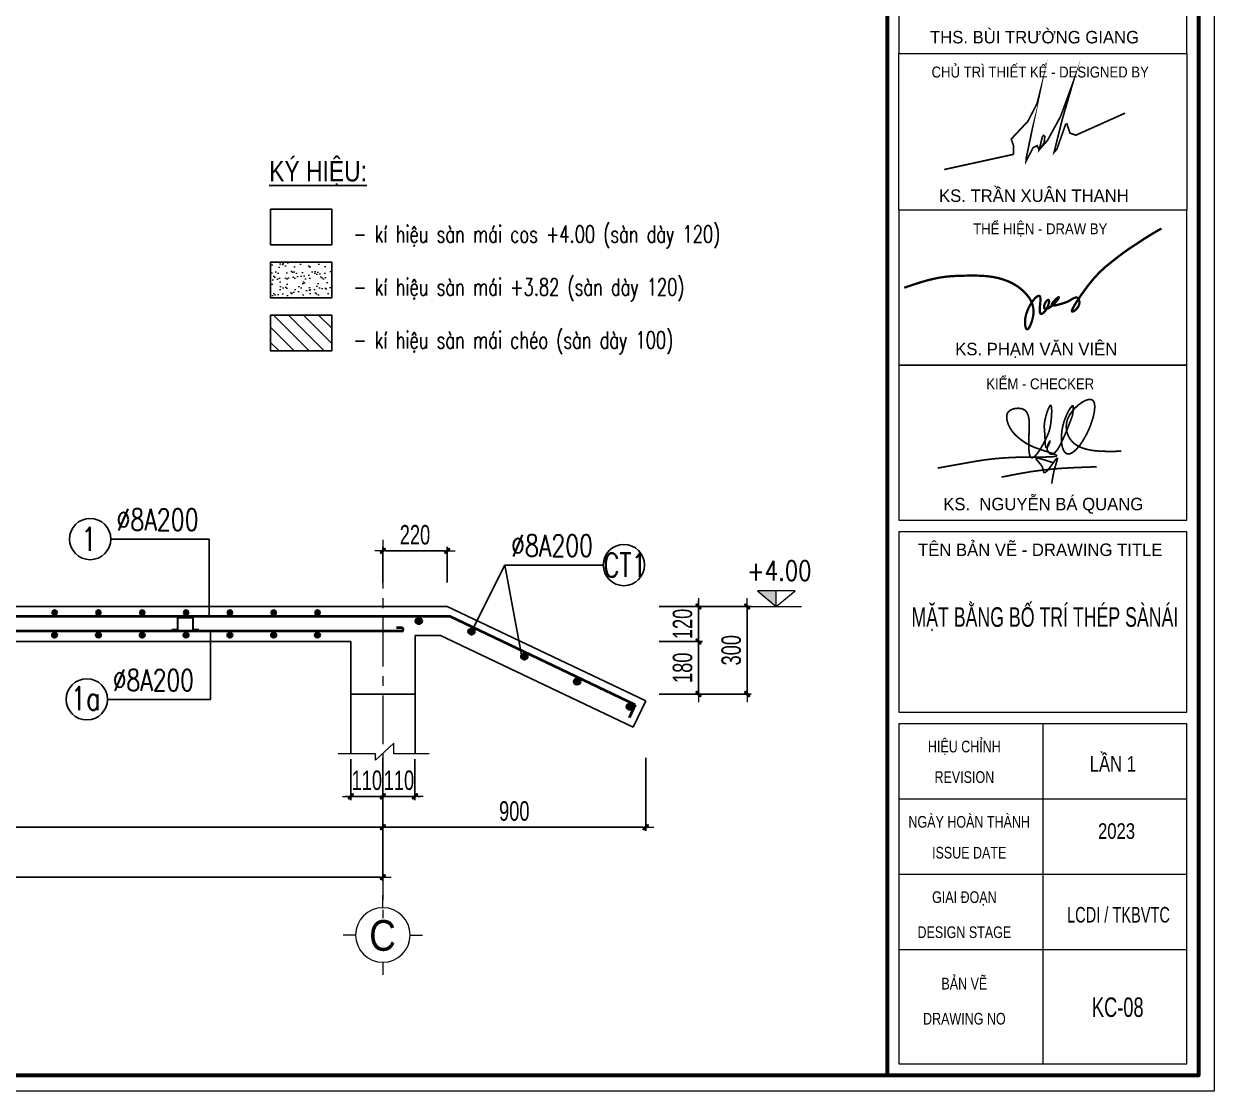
# Model space of a CAD drawing. Header units: millimetres. Extents: x -295047 to 263296, y -724756 to -308748.
# Drawn here: x 20067 to 32296, y -368365 to -357399 of the extents above; entities that cross this region are included whole.
import ezdxf
from ezdxf.enums import TextEntityAlignment as Align

# ---------------------------------------------------------------- set-up
doc = ezdxf.new("R2010")
doc.units = ezdxf.units.MM
doc.header["$MEASUREMENT"] = 0
doc.header["$PDMODE"] = 32
doc.linetypes.add('CENTERX2', pattern=[4, 2.5, -0.5, 0.5, -0.5])
doc.linetypes.add('DASHDOT', pattern=[1, 0.5, -0.25, 0, -0.25])
doc.layers.get('Defpoints').update_dxf_attribs({"color": 1})
for name, color, linetype, lineweight in [('EG Net dam1', 1, 'Continuous', 30), ('Khungten_LCDI', 7, 'Continuous', 5), ('LC Dim', 8, 'Continuous', 18), ('LC Hatch', 252, 'Continuous', 9), ('LC ISO', 153, 'Continuous', 13), ('LC Net dam 1', 30, 'Continuous', 30), ('LC Net dam2', 6, 'Continuous', 40), ('LC Net manh', 219, 'Continuous', 5), ('LC Net thay', 7, 'Continuous', 25), ('LC Net truc', 79, 'DASHDOT', 13), ('LC Text1', 3, 'Continuous', 20), ('LC Text2', 7, 'Continuous', 25)]:
    doc.layers.add(name, color=color, linetype=linetype, lineweight=lineweight)
doc.styles.add('HOATBIF', font='hoatbif.shx', dxfattribs={"width": 0.7})
doc.styles.add('Khungten', font='VHAVAN.TTF', dxfattribs={"width": 0.9, "height": 5000})
doc.styles.add('LC 1', font='VHAVANB.TTF')
doc.styles.add('LC 3', font='vnsimli.shx', dxfattribs={"width": 0.75})
doc.styles.add('T1', font='Vnsimli.shx', dxfattribs={"width": 0.8})
doc.styles.add('T2', font='VHARIAL.TTF', dxfattribs={"width": 0.8})
doc.styles.add('Title', font='VHBLACK.TTF', dxfattribs={"width": 0.8})
doc.styles.add('VNAVANTH', font='VHAVANB.TTF', dxfattribs={"width": 0.6})
doc.dimstyles.new('DIM CHUAN', dxfattribs={"dimscale": 60, "dimtxt": 2.5, "dimasz": 0.35, "dimexe": 0.5, "dimexo": 0, "dimgap": 0.8, "dimtad": 1, "dimdec": 0, "dimzin": 0, "dimdsep": 46, "dimtxsty": 'HOATBIF', "dimblk1": 'DOT', "dimblk2": 'DOT', "dimsah": 1, "dimcen": -1, "dimdle": 1, "dimclrd": 256, "dimclre": 256, "dimclrt": 4, "dimadec": 3, "dimazin": 2, "dimtfac": 0.333333, "dimtdec": 0, "dimtix": 1, "dimtmove": 2, "dimatfit": 3, "dimldrblk": 'DOT', "dimfxl": 1, "dimtvp": 0.833333, "dimtolj": 1, "dimtzin": 0, "dimarcsym": 0})
doc.dimstyles.new('dÝman', dxfattribs={"dimscale": 30, "dimtxt": 2.5, "dimasz": 0.35, "dimexe": 0.5, "dimexo": 0, "dimgap": 0.8, "dimtad": 1, "dimdec": 0, "dimzin": 0, "dimdsep": 46, "dimtxsty": 'HOATBIF', "dimblk1": 'DOT', "dimblk2": 'DOT', "dimsah": 1, "dimcen": -1, "dimdle": 1, "dimclrd": 256, "dimclre": 256, "dimclrt": 4, "dimadec": 3, "dimazin": 2, "dimtfac": 0.333333, "dimtdec": 0, "dimtix": 1, "dimtmove": 2, "dimatfit": 3, "dimldrblk": 'DOT', "dimfxl": 1, "dimtvp": 0.833333, "dimtolj": 1, "dimtzin": 0, "dimarcsym": 0})

# ---------------------------------------------------------------- blocks, each defined once
blk = doc.blocks.new('NGUYEN BA QUANG')
at = {"layer": 'LC ISO', "const_width": 54}
for points in [[(906, 1114, 0.006821), (929, 1272, 0.011774), (937, 1340, 0.026266), (938, 1394, 0.052103), (935, 1423, 0.076783), (930, 1436, 0.163971), (923, 1442, 0.170042), (914, 1442, 0.080479), (902, 1436, 0.05585), (881, 1417, 0.031056), (847, 1375, 0.025203), (791, 1286, 0.116129), (556, 476, 0.061974), (575, 166, 0.045365), (610, 47, 0.070676), (660, -41, 0.091415), (710, -86, 0.146905), (783, -104, 0.068448), (833, -95, 0.049636), (885, -72, 0.053986), (978, -6, 0.029209), (1056, 69, 0.021304), (1134, 162, 0.025491), (1250, 329, 0.068873), (1561, 1027, 0.01773), (1596, 1171, 0.037697), (1624, 1368, 0.029037), (1623, 1453, 0.04288), (1613, 1525, 0.066726), (1590, 1583, 0.100495), (1556, 1623, 0.111871), (1508, 1644, 0.054631), (1469, 1647, 0.041179), (1426, 1643, 0.04561), (1355, 1623, 0.04967), (1225, 1558, 0.109429), (829, 1164, 0.05047), (753, 1012, 0.368126), (1079, 156, 0.040655), (1223, 90, 0.031441), (1383, 42, 0.023503), (1557, 9, 0.017084), (1742, -10, 0.011936), (1936, -19, 0.009133), (2206, -21, 0.002915), (2480, -16)], [(-3416, -557, -0.001023), (-2231, -345, -0.008385), (-1869, -289, -0.026114), (-905, -212, -0.007166), (-491, -205, 0.001773), (-49, -203, 0.009736), (200, -197, 0.025773), (331, -186, 0.054465), (383, -173, 0.09183), (397, -166, 0.386262), (399, -152, 0.129793), (379, -135, 0.036801), (321, -108, 0.016128), (184, -59, -0.006736), (-183, 62, -0.023924), (-416, 154, -0.046785), (-684, 310, -0.041509), (-918, 503, -0.092678), (-1136, 813, -0.077778), (-1199, 1035, -0.070106), (-1196, 1141, -0.201572), (-1106, 1286, -0.091887), (-982, 1343, -0.118851), (-732, 1351, -0.227561), (-543, 1208, -0.055716), (-508, 1121, -0.035741), (-487, 1019, -0.022757), (-478, 904, -0.018678), (-477, 714, 0.005361), (-493, 294, 0.022501), (-487, 25, 0.024956), (-474, -85, 0.051878), (-451, -169, 0.084004), (-427, -209, 0.302699), (-372, -224, 0.091028), (-331, -204, 0.045769), (-285, -164, 0.031407), (-218, -87, 0.026473), (-114, 66, 0.038878), (124, 530, 0.063388), (207, 831, 0.030377), (243, 1236, 0.019395), (241, 1350, 0.050857), (231, 1429, 0.089259), (221, 1451, 0.446193), (202, 1454, 0.08967), (185, 1438, 0.048315), (156, 1388, 0.024568), (114, 1288, 0.037087), (24, 971, 0.06811), (7, 722, 0.007404), (19, 571, -0.009821), (27, 442, 0.013775), (38, 214, 0.023991), (46, 154, 0.068642), (58, 113, 0.168495), (71, 99, 0.190472), (82, 99, 0.135753), (102, 116, 0.042547), (133, 165, 0.037247), (185, 280, 0.083462), (192, 310, 0.752396), (189, 311, 0.077103), (170, 286, 0.067778), (106, 135, 0.079642), (97, 52, 0.07615), (107, 12, 0.090818), (168, -77, 0.162992), (233, -111, 0.134535), (287, -101, 0.046135), (315, -85, 0.0589), (372, -33, 0.033446), (431, 44, 0.020493), (492, 142, 0.018931), (584, 325, 0.012315), (712, 617, 0.006262), (906, 1114)], [(274, -380, 0.002584), (99, -322, 0.004829), (-9, -289, 0.009549), (-104, -262, 0.02019), (-180, -245, 0.020391), (-210, -242, 0.037792), (-233, -241, 0.083891), (-249, -244, 0.129866), (-256, -250, 0.170647), (-258, -257, 0.074142), (-257, -264, 0.04333), (-253, -271, 0.038982), (-240, -290, 0.018381), (-209, -327, -0.006145), (-155, -388, -0.017161), (-112, -442, -0.029179), (-72, -502, -0.056277), (-39, -577, -0.025416), (-31, -610, -0.003247), (-24, -652, 0.033316), (-18, -677, 0.055631), (-12, -689, 0.087521), (-5, -698, 0.15828), (8, -703, 0.07777), (18, -702, 0.051495), (30, -698, 0.04838), (50, -685, 0.02792), (72, -667, 0.021215), (104, -635, 0.012757), (138, -596, 0.011354), (192, -528, 0.005945), (265, -430, -0.007904), (360, -301, -0.011483), (384, -270, -0.027823), (404, -249, -0.066961), (415, -240, -0.123545), (420, -238, -0.248584), (424, -240, -0.12084), (426, -246, -0.064597), (426, -260, -0.027008), (421, -289, -0.011306), (411, -326, -0.007085), (384, -419, 0.007773), (340, -569, 0.03162), (266, -923, 0.004795), (248, -1055)], [(-1368, -847, -0.004051), (-800, -737, -0.026384), (342, -582, -0.006339), (726, -556, -0.004215), (1111, -537, -0.002629), (1689, -517)]]:
    blk.add_lwpolyline(points, format="xyb", dxfattribs=at)
blk = doc.blocks.new('lcdi KC')
at = {"layer": 'Defpoints', "lineweight": 0}
blk.add_lwpolyline([(-1200, -14850), (-1200, 14850), (40800, 14850), (40800, -14850)], close=True, dxfattribs=at)
at = {"layer": 'Khungten_LCDI', "color": 5, "lineweight": 60}
blk.add_line((36600, 14650), (36600, -14650), dxfattribs=at)
at = {"layer": 'Khungten_LCDI', "color": 5, "lineweight": 25}
blk.add_line((40600, -14650), (40600, 14650), dxfattribs=at)
at = {"layer": 'Khungten_LCDI', "color": 9, "lineweight": 15}
for p, q in [((38600, -10133), (38600, -14500)), ((40450, -11100), (36750, -11100)), ((40450, -12067), (36750, -12067)), ((40450, -13033), (36750, -13033))]:
    blk.add_line(p, q, dxfattribs=at)
at = {"layer": 'Khungten_LCDI', "color": 5, "lineweight": 60}
blk.add_lwpolyline([(0, -14650), (0, 14650), (40600, 14650), (40600, -14650)], close=True, dxfattribs=at)
at = {"layer": 'Khungten_LCDI', "color": 9, "lineweight": 15}
for points in [[(36750, -1522), (40450, -1522), (40450, 446), (36750, 446)], [(36750, -1522), (40450, -1522), (40450, -3535), (36750, -3535)], [(36750, -5526), (40450, -5526), (40450, -3535), (36750, -3535)], [(36750, -7517), (40450, -7517), (40450, -5526), (36750, -5526)], [(36750, -9983), (40450, -9983), (40450, -7667), (36750, -7667)], [(36750, -14500), (40450, -14500), (40450, -10133), (36750, -10133)]]:
    blk.add_lwpolyline(points, close=True, dxfattribs=at)
at = {"layer": 'LC ISO', "const_width": 21.6}
for points in [[(38223, -2819), (38225, -2715), (38194, -2623), (38407, -2395), (38524, -2170), (38559, -2033), (38386, -2871), (38384, -2907), (38424, -2831), (38475, -2733), (38525, -2708), (38553, -2761), (38616, -2673), (38625, -2590), (38611, -2575), (38594, -2590), (38553, -2761), (38659, -2641), (38828, -2331), (38987, -1897), (38850, -2368), (38749, -2773), (38744, -2793), (38781, -2750), (38891, -2436), (38910, -2429), (38947, -2545), (39023, -2573), (39655, -2290)], [(37333, -3014), (38223, -2819)]]:
    blk.add_lwpolyline(points, dxfattribs=at)
at = {"layer": 'LC ISO', "const_width": 29.4}
blk.add_lwpolyline([(36820, -4532, -0.005589), (36989, -4475, -0.022453), (37203, -4416, -0.038343), (37420, -4384, -0.012299), (37598, -4377, -0.014061), (37778, -4377, -0.032435), (37955, -4393, -0.065887), (38169, -4456, -0.127402), (38414, -4647, -0.217203), (38474, -4901, -0.056046), (38441, -5010, -0.054981), (38419, -5051, -0.074917), (38408, -5062, -0.192631), (38398, -5066, -0.190426), (38389, -5060, -0.079856), (38381, -5046, -0.067464), (38372, -5000, -0.089823), (38386, -4872, -0.10427), (38491, -4676, -0.05658), (38522, -4647, -0.102761), (38543, -4637, -0.411767), (38565, -4649, -0.072182), (38568, -4664, -0.042063), (38568, -4712, 0.006515), (38560, -4797, 0.050846), (38561, -4843, 0.084642), (38565, -4859, 0.316888), (38580, -4867, 0.10557), (38595, -4862, 0.079173), (38621, -4840, 0.148897), (38679, -4718, 0.074472), (38679, -4697, 0.295229), (38672, -4687, 0.15701), (38666, -4688, 0.097298), (38650, -4700, 0.165018), (38616, -4769, 0.085117), (38617, -4789, 0.384735), (38637, -4804, 0.083003), (38655, -4801, 0.044183), (38675, -4792, 0.048448), (38722, -4759, 0.055197), (38788, -4688, 0.06223), (38806, -4659, 0.356145), (38806, -4653, 0.296448), (38800, -4654, 0.057996), (38762, -4684, 0.048541), (38723, -4728, 0.086608), (38714, -4746, 0.314867), (38717, -4757, 0.149234), (38731, -4761, 0.047589), (38753, -4759, 0.030742), (38810, -4746, 0.010919), (38888, -4722, 0.058476), (38947, -4694, -0.021304), (38991, -4669, -0.046344), (39013, -4660, -0.096698), (39032, -4658, -0.153723), (39049, -4665, -0.103714), (39061, -4682, -0.235546), (39057, -4769, -0.124446), (39000, -4831, -0.115248), (38981, -4839, -0.439421), (38974, -4834, -0.101123), (38974, -4824, -0.053735), (38987, -4792, -0.025453), (39029, -4720, -0.033469), (39248, -4420, -0.059013), (39491, -4194, -0.0344), (39818, -3959, -0.023249), (40123, -3771)], format="xyb", dxfattribs=at)
at = {"layer": 'LC Net dam 1', "xscale": 0.4, "yscale": 0.4, "zscale": 0.4}
blk.add_blockref('NGUYEN BA QUANG', (38616, -6625), dxfattribs=at)
at = {"color": 7}
for s, style, p in [('ths. bïi tr\xadêng giang', 'VNAVANTH', (38493, -1394)), ('ks. TRÇN XU¢N THANH ', 'VNAVANTH', (38515, -3430)), ('ks. PH¹M V¡N VI£N', 'VNAVANTH', (38515, -5399)), ('ks.  NGUYÔN B¸ QUANG', 'VNAVANTH', (38605, -7390)), ('tªn b¶n vÏ - drawing title', 'Khungten', (38566, -7977))]:
    blk.add_text(s, height=160, dxfattribs=dict(at, style=style)).set_placement(p, align=Align.CENTER)
for s, height, style, width, p in [('chñ tr× thiÕt kÕ - designed by', 140, 'Khungten', 0.9, (38566, -1832)), ('thÓ hiÖn - draw by', 140, 'Khungten', 0.9, (38566, -3845)), ('kiÓm - checker', 140, 'Khungten', 0.9, (38566, -5836)), ('hiÖu chØnh', 150, 'Khungten', 0.8, (37592, -10499)), ('revision', 150, 'Khungten', 0.8, (37592, -10891)), ('ngµy hoµn thµnh', 150, 'Khungten', 0.8, (37654, -11466)), ('issue date', 150, 'Khungten', 0.8, (37654, -11862)), ('giai ®o¹n', 150, 'Khungten', 0.8, (37592, -12433)), ('lcdi / tkBVTC', 200, 'Title', 0.7, (39571, -12684)), ('design stage', 150, 'Khungten', 0.8, (37592, -12883)), ('b¶n vÏ', 150, 'Khungten', 0.8, (37592, -13544)), ('drawing nO', 150, 'Khungten', 0.8, (37592, -13994))]:
    blk.add_text(s, height=height, dxfattribs=dict(at, style=style, width=width)).set_placement(p, align=Align.CENTER)
at = {"color": 7, "style": 'Khungten', "width": 0.8}
for tag, p in [('REVISION', (39499, -10746)), ('NGAYHT', (39546, -11609))]:
    blk.add_attdef(tag, text='', height=200, dxfattribs=at).set_placement(p, align=Align.CENTER)
at = {"layer": 'LC Text1', "style": 'Title', "width": 1.485915}
for tag, p, p2 in [('TENBANVE1', (36913, -8886), (40339, -8886)), ('TENBANVE2', (36913, -9562), (40339, -9562))]:
    blk.add_attdef(tag, text='', height=250, dxfattribs=at).set_placement(p, p2, align=Align.FIT)
at = {"layer": 'LC Text1', "style": 'Title', "width": 0.7}
blk.add_attdef('SOBANVE', text='', height=250, dxfattribs=at).set_placement((39562, -13896), align=Align.CENTER)
blk = doc.blocks.new('DOT')
at = {"layer": 'LC Dim'}
blk.add_line((-3, 0), (3, 0), dxfattribs=at)
at = {"layer": 'LC Dim', "color": 4}
blk.add_line((-1, -1), (1, 1), dxfattribs=at)
blk.add_lwpolyline([(0.5, 1), (-1, -0.5), (-0.5, -1), (1, 0.5)], close=True, dxfattribs=at)
blk = doc.blocks.new('*D929')
at = {"layer": 'Defpoints', "color": 0, "ltscale": 2, "transparency": 16777216}
for p in [(9638, -365072), (23756, -365072), (23756, -365652)]:
    blk.add_point(p, dxfattribs=at)
at = {"layer": 'LC Dim', "lineweight": -2, "ltscale": 2, "transparency": 16777216}
for p, q in [((9638, -365072), (9638, -365692)), ((23756, -365072), (23756, -365692)), ((9666, -365652), (23728, -365652))]:
    blk.add_line(p, q, dxfattribs=at)
at = {"layer": 'LC Dim', "lineweight": -2, "ltscale": 2, "transparency": 16777216, "xscale": 28, "yscale": 28, "zscale": 28, "rotation": 180}
blk.add_blockref('DOT', (9638, -365652), dxfattribs=at)
at = {"layer": 'LC Dim', "lineweight": -2, "ltscale": 2, "transparency": 16777216, "xscale": 28, "yscale": 28, "zscale": 28}
blk.add_blockref('DOT', (23756, -365652), dxfattribs=at)
at = {"layer": 'LC Dim', "color": 4, "ltscale": 2, "transparency": 16777216, "insert": (16697, -365488), "char_height": 200, "attachment_point": 5, "style": 'HOATBIF'}
blk.add_mtext('\\A1;6000', dxfattribs=at)
blk = doc.blocks.new('_Dot')
at = {"color": 0, "linetype": 'ByBlock', "lineweight": -2}
blk.add_line((-0.5, 0), (-1, 0), dxfattribs=at)
at = {"color": 0, "linetype": 'ByBlock', "const_width": 0.5}
blk.add_lwpolyline([(-0.25, 0, 1), (0.25, 0, 1)], format="xyb", close=True, dxfattribs=at)
blk = doc.blocks.new('*D930')
at = {"layer": 'Defpoints', "color": 0, "ltscale": 2, "transparency": 16777216}
for p in [(5138, -365072), (23756, -365072), (23756, -366167)]:
    blk.add_point(p, dxfattribs=at)
at = {"layer": 'LC Dim', "lineweight": -2, "ltscale": 2, "transparency": 16777216}
for p, q in [((5138, -365072), (5138, -366207)), ((23756, -365072), (23756, -366207)), ((5166, -366167), (23728, -366167))]:
    blk.add_line(p, q, dxfattribs=at)
at = {"layer": 'LC Dim', "lineweight": -2, "ltscale": 2, "transparency": 16777216, "xscale": 28, "yscale": 28, "zscale": 28, "rotation": 180}
blk.add_blockref('DOT', (5138, -366167), dxfattribs=at)
at = {"layer": 'LC Dim', "lineweight": -2, "ltscale": 2, "transparency": 16777216, "xscale": 28, "yscale": 28, "zscale": 28}
blk.add_blockref('DOT', (23756, -366167), dxfattribs=at)
at = {"layer": 'LC Dim', "color": 4, "ltscale": 2, "transparency": 16777216, "insert": (14447, -366003), "char_height": 200, "width": 1042.23, "attachment_point": 5, "style": 'HOATBIF'}
blk.add_mtext('\\A1;7500', dxfattribs=at)
blk = doc.blocks.new('thep tron 2')
at = {"layer": 'LC Net dam2'}
for p, q in [((-0.5, 0.5), (0.5, 0.5)), ((0.35, 0.85), (-0.35, 0.15)), ((-0.35, 0.85), (0.35, 0.15)), ((0, 1), (0, 0))]:
    blk.add_line(p, q, dxfattribs=at)
blk.add_circle((0, 0.5), 0.5, dxfattribs=at)
blk = doc.blocks.new('*U912')
at = {"layer": 'LC Net dam2', "xscale": 44.99999883287877, "yscale": 44.99999883287877, "zscale": 44.99999883287877}
blk.add_blockref('thep tron 2', (0, -22), dxfattribs=at)
blk = doc.blocks.new('*U913')
at = {"layer": 'LC Dim', "color": 0, "linetype": 'ByBlock', "lineweight": -2}
for p in [(10350, 0), (10800, 0), (11250, 0), (11700, 0), (12150, 0), (12600, 0), (13050, 0)]:
    blk.add_blockref('*U912', p, dxfattribs=at)
blk = doc.blocks.new('*U914')
at = {"layer": 'LC Net dam2', "xscale": 44.99999883287877, "yscale": 44.99999883287877, "zscale": 44.99999883287877}
blk.add_blockref('thep tron 2', (0, -22), dxfattribs=at)
blk = doc.blocks.new('*U915')
at = {"layer": 'LC Dim', "color": 0, "linetype": 'ByBlock', "lineweight": -2}
for p in [(10350, 0), (10800, 0), (11250, 0), (11700, 0), (12150, 0), (12600, 0), (13050, 0)]:
    blk.add_blockref('*U914', p, dxfattribs=at)
blk = doc.blocks.new('Caodo1')
at = {"layer": 'LC Text1'}
blk.add_hatch(color=256, dxfattribs=at).paths.add_polyline_path([(0, 200), (0, 0), (243, 200)])
for p, q in [((0, 0), (0, 200)), ((324, 0), (-324, 0))]:
    blk.add_line(p, q, dxfattribs=at)
blk.add_lwpolyline([(-243, 200), (243, 200), (0, 0), (0, 0)], close=True, dxfattribs=at)
at = {"layer": 'LC Text1', "style": 'T1', "width": 0.8}
blk.add_attdef('%%P0,00', text='', height=250, dxfattribs=at).set_placement((-39, 460), align=Align.MIDDLE_CENTER)
blk = doc.blocks.new('*D932')
at = {"layer": 'Defpoints', "color": 0, "ltscale": 2, "transparency": 16777216}
for p in [(26594, -363385), (26999, -363385), (26594, -363745)]:
    blk.add_point(p, dxfattribs=at)
at = {"layer": 'LC Dim', "lineweight": -2, "ltscale": 2, "transparency": 16777216}
for p, q in [((26594, -363385), (27039, -363385)), ((26999, -363357), (26999, -363329)), ((26999, -363745), (26999, -363385)), ((26594, -363745), (27039, -363745)), ((26999, -363773), (26999, -363801))]:
    blk.add_line(p, q, dxfattribs=at)
at = {"layer": 'LC Dim', "lineweight": -2, "ltscale": 2, "transparency": 16777216, "xscale": 28, "yscale": 28, "zscale": 28}
for p, rotation in [((26999, -363385), 270), ((26999, -363745), 90)]:
    blk.add_blockref('DOT', p, dxfattribs=dict(at, rotation=rotation))
at = {"layer": 'LC Dim', "color": 4, "ltscale": 2, "transparency": 16777216, "insert": (26835, -363565), "char_height": 200, "attachment_point": 5, "rotation": 90, "style": 'HOATBIF'}
blk.add_mtext('\\A1;120', dxfattribs=at)
blk = doc.blocks.new('*D933')
at = {"layer": 'Defpoints', "color": 0, "ltscale": 2, "transparency": 16777216}
for p in [(26594, -363745), (26594, -364285), (26999, -364285)]:
    blk.add_point(p, dxfattribs=at)
at = {"layer": 'LC Dim', "lineweight": -2, "ltscale": 2, "transparency": 16777216}
for p, q in [((26594, -363745), (27039, -363745)), ((26999, -363773), (26999, -364257)), ((26594, -364285), (27039, -364285))]:
    blk.add_line(p, q, dxfattribs=at)
at = {"layer": 'LC Dim', "lineweight": -2, "ltscale": 2, "transparency": 16777216, "xscale": 28, "yscale": 28, "zscale": 28}
for p, rotation in [((26999, -363745), 90), ((26999, -364285), 270)]:
    blk.add_blockref('DOT', p, dxfattribs=dict(at, rotation=rotation))
at = {"layer": 'LC Dim', "color": 4, "ltscale": 2, "transparency": 16777216, "insert": (26835, -364015), "char_height": 200, "attachment_point": 5, "rotation": 90, "style": 'HOATBIF'}
blk.add_mtext('\\A1;180', dxfattribs=at)
blk = doc.blocks.new('*D934')
at = {"layer": 'Defpoints', "color": 0, "ltscale": 2, "transparency": 16777216}
for p in [(26594, -363385), (26594, -364285), (27499, -364285)]:
    blk.add_point(p, dxfattribs=at)
at = {"layer": 'LC Dim', "lineweight": -2, "ltscale": 2, "transparency": 16777216}
for p, q in [((26594, -363385), (27539, -363385)), ((27499, -363413), (27499, -364257)), ((26594, -364285), (27539, -364285))]:
    blk.add_line(p, q, dxfattribs=at)
at = {"layer": 'LC Dim', "lineweight": -2, "ltscale": 2, "transparency": 16777216, "xscale": 28, "yscale": 28, "zscale": 28}
for p, rotation in [((27499, -363385), 90), ((27499, -364285), 270)]:
    blk.add_blockref('DOT', p, dxfattribs=dict(at, rotation=rotation))
at = {"layer": 'LC Dim', "color": 4, "ltscale": 2, "transparency": 16777216, "insert": (27335, -363835), "char_height": 200, "attachment_point": 5, "rotation": 90, "style": 'HOATBIF'}
blk.add_mtext('\\A1;300', dxfattribs=at)
blk = doc.blocks.new('TTRUC')
at = {"layer": 'LC ISO'}
for p, q in [((0, 6.95), (0, 10.13)), ((-6.95, 0), (-10.13, 0)), ((6.95, 0), (10.13, 0)), ((0, -6.95), (0, -10.13))]:
    blk.add_line(p, q, dxfattribs=at)
at = {"layer": 'LC Net manh'}
blk.add_circle((0, 0), 6.95, dxfattribs=at)
blk = doc.blocks.new('*U907')
at = {"layer": 'LC Net dam2', "xscale": 60.05050504978881, "yscale": 60.05050504978881, "zscale": 60.05050504978881}
blk.add_blockref('thep tron 2', (0, -30), dxfattribs=at)
blk = doc.blocks.new('*D916')
at = {"layer": 'Defpoints', "color": 0, "ltscale": 2, "transparency": 16777216}
for p in [(23756, -364941), (26456, -364941), (26456, -365652)]:
    blk.add_point(p, dxfattribs=at)
at = {"layer": 'LC Dim', "lineweight": -2, "ltscale": 2, "transparency": 16777216}
for p, q in [((23756, -364941), (23756, -365692)), ((26456, -364941), (26456, -365692)), ((23784, -365652), (26428, -365652))]:
    blk.add_line(p, q, dxfattribs=at)
at = {"layer": 'LC Dim', "lineweight": -2, "ltscale": 2, "transparency": 16777216, "xscale": 28, "yscale": 28, "zscale": 28, "rotation": 180}
blk.add_blockref('DOT', (23756, -365652), dxfattribs=at)
at = {"layer": 'LC Dim', "lineweight": -2, "ltscale": 2, "transparency": 16777216, "xscale": 28, "yscale": 28, "zscale": 28}
blk.add_blockref('DOT', (26456, -365652), dxfattribs=at)
at = {"layer": 'LC Dim', "color": 4, "ltscale": 2, "transparency": 16777216, "insert": (25106, -365488), "char_height": 200, "attachment_point": 5, "style": 'HOATBIF'}
blk.add_mtext('\\A1;900', dxfattribs=at)
blk = doc.blocks.new('*D920')
at = {"layer": 'Defpoints', "color": 0, "ltscale": 2, "transparency": 16777216}
for p in [(24416, -362814), (23756, -363138), (24416, -363138)]:
    blk.add_point(p, dxfattribs=at)
at = {"layer": 'LC Dim', "lineweight": -2, "ltscale": 2, "transparency": 16777216}
for p, q in [((23756, -363138), (23756, -362774)), ((24416, -363138), (24416, -362774)), ((23784, -362814), (24388, -362814))]:
    blk.add_line(p, q, dxfattribs=at)
at = {"layer": 'LC Dim', "lineweight": -2, "ltscale": 2, "transparency": 16777216, "xscale": 28, "yscale": 28, "zscale": 28, "rotation": 180}
blk.add_blockref('DOT', (23756, -362814), dxfattribs=at)
at = {"layer": 'LC Dim', "lineweight": -2, "ltscale": 2, "transparency": 16777216, "xscale": 28, "yscale": 28, "zscale": 28}
blk.add_blockref('DOT', (24416, -362814), dxfattribs=at)
at = {"layer": 'LC Dim', "color": 4, "ltscale": 2, "transparency": 16777216, "insert": (24086, -362650), "char_height": 200, "attachment_point": 5, "style": 'HOATBIF'}
blk.add_mtext('\\A1;220', dxfattribs=at)
blk = doc.blocks.new('*D926')
at = {"layer": 'Defpoints', "color": 0, "ltscale": 2, "transparency": 16777216}
for p in [(23426, -364954), (23756, -364954), (23756, -365336)]:
    blk.add_point(p, dxfattribs=at)
at = {"layer": 'LC Dim', "lineweight": -2, "ltscale": 2, "transparency": 16777216}
for p, q in [((23426, -364954), (23426, -365376)), ((23756, -364954), (23756, -365376)), ((23398, -365336), (23370, -365336)), ((23426, -365336), (23756, -365336)), ((23784, -365336), (23812, -365336))]:
    blk.add_line(p, q, dxfattribs=at)
at = {"layer": 'LC Dim', "lineweight": -2, "ltscale": 2, "transparency": 16777216, "xscale": 28, "yscale": 28, "zscale": 28}
blk.add_blockref('DOT', (23426, -365336), dxfattribs=at)
at = {"layer": 'LC Dim', "lineweight": -2, "ltscale": 2, "transparency": 16777216, "xscale": 28, "yscale": 28, "zscale": 28, "rotation": 180}
blk.add_blockref('DOT', (23756, -365336), dxfattribs=at)
at = {"layer": 'LC Dim', "color": 4, "ltscale": 2, "transparency": 16777216, "insert": (23591, -365172), "char_height": 200, "attachment_point": 5, "style": 'HOATBIF'}
blk.add_mtext('\\A1;110', dxfattribs=at)
blk = doc.blocks.new('*D927')
at = {"layer": 'Defpoints', "color": 0, "ltscale": 2, "transparency": 16777216}
for p in [(23756, -364954), (24086, -364954), (24086, -365336)]:
    blk.add_point(p, dxfattribs=at)
at = {"layer": 'LC Dim', "lineweight": -2, "ltscale": 2, "transparency": 16777216}
for p, q in [((23756, -364954), (23756, -365376)), ((24086, -364954), (24086, -365376)), ((23728, -365336), (23700, -365336)), ((23756, -365336), (24086, -365336)), ((24114, -365336), (24142, -365336))]:
    blk.add_line(p, q, dxfattribs=at)
at = {"layer": 'LC Dim', "lineweight": -2, "ltscale": 2, "transparency": 16777216, "xscale": 28, "yscale": 28, "zscale": 28}
blk.add_blockref('DOT', (23756, -365336), dxfattribs=at)
at = {"layer": 'LC Dim', "lineweight": -2, "ltscale": 2, "transparency": 16777216, "xscale": 28, "yscale": 28, "zscale": 28, "rotation": 180}
blk.add_blockref('DOT', (24086, -365336), dxfattribs=at)
at = {"layer": 'LC Dim', "color": 4, "ltscale": 2, "transparency": 16777216, "insert": (23921, -365172), "char_height": 200, "attachment_point": 5, "style": 'HOATBIF'}
blk.add_mtext('\\A1;110', dxfattribs=at)

msp = doc.modelspace()

# ---------------------------------------------------------------- hatches: boundary and pattern name
at = {"layer": 'LC Hatch', "ltscale": 2}
h = msp.add_hatch(dxfattribs=at)
h.set_pattern_fill('AR-SAND', color=256, scale=60)
h.set_pattern_definition([(37.5, (120141.365, 101455.53), (-3.779601, 115.609426), [0, -91.2, 0, -102, 0, -97.5]), (7.5, (120141.36, 101455.53), (106.1866, 169.328764), [0, -49.2, 0, -82.2, 0, -31.5]), (327.5, (120067.56, 101455.53), (186.848512, 0.339543), [0, -30, 0, -108, 0, -141]), (317.5, (120067.56, 101455.53), (180.367596, 52.660534), [0, -15, 0, -70.8, 0, -81])])
h.paths.add_polyline_path([(23231.6, -360214.8), (23231.6, -359847.1), (22602.5, -359847.1), (22602.5, -360214.8)])
h = msp.add_hatch(dxfattribs=at)
h.set_pattern_fill('ANSI31', color=256, scale=875, angle=90)
h.set_pattern_definition([(135, (47737.59, -42109.29), (-77.339804, -77.339804), [])])
h.paths.add_polyline_path([(23231.6, -360759.4), (23231.6, -360391.7), (22602.5, -360391.7), (22602.5, -360759.4)])

# ---------------------------------------------------------------- linework, layer by layer
at = {"layer": 'EG Net dam1', "ltscale": 500}
msp.add_lwpolyline([(21588.1, -363623.3), (21648.7, -363623.3), (21648.7, -363498), (21803.8, -363498), (21803.8, -363623.3), (21864.4, -363623.3)], dxfattribs=at)
at = {"layer": 'LC Net dam2', "ltscale": 2}
for p, q in [((23947.5, -363640), (17636, -363640)), ((23947.5, -363604.8), (23897.2, -363604.8))]:
    msp.add_line(p, q, dxfattribs=at)
at = {"layer": 'LC Net dam2'}
msp.add_line((26348.8, -364394.3), (26284.6, -364529.3), dxfattribs=at)
at = {"layer": 'LC Net dam2', "ltscale": 2}
msp.add_lwpolyline([(26348.8, -364394.3), (24446.4, -363490), (17551.5, -363490)], dxfattribs=at)
msp.add_arc((23947.5, -363622.4), 17.6, 270, 90, dxfattribs=at)
at = {"layer": 'LC Net manh', "ltscale": 2}
msp.add_lwpolyline([(24230.2, -364899.1), (23867.2, -364899.1), (23867.2, -364789.6), (23681.2, -364965.1), (23681.2, -364899.1), (23295.7, -364899.1)], dxfattribs=at)
at = {"layer": 'LC Net thay', "ltscale": 2}
for p, q in [((23426.2, -363385), (17636, -363385)), ((24416.2, -363385), (23426.2, -363385)), ((17636, -363745), (23426.2, -363745)), ((23426.2, -363745), (23426.2, -364285)), ((24086.2, -364285), (24086.2, -363685)), ((24086.2, -364285), (23426.2, -364285)), ((23426.2, -364285), (23426.2, -364899.1)), ((24086.2, -364285), (24086.2, -364899.1))]:
    msp.add_line(p, q, dxfattribs=at)
at = {"layer": 'LC Net thay'}
for p, q in [((24416.2, -363385), (26456.2, -364354.7)), ((24086.2, -363685), (24348.5, -363685)), ((24348.5, -363685), (26327.4, -364625.7)), ((26456.2, -364354.7), (26327.4, -364625.7))]:
    msp.add_line(p, q, dxfattribs=at)
for points in [[(22602.5, -359302.4), (23231.6, -359302.4), (23231.6, -359670.1), (22602.5, -359670.1)], [(22602.5, -359847.1), (23231.6, -359847.1), (23231.6, -360214.8), (22602.5, -360214.8)], [(22602.5, -360391.7), (23231.6, -360391.7), (23231.6, -360759.4), (22602.5, -360759.4)]]:
    msp.add_lwpolyline(points, close=True, dxfattribs=at)
at = {"layer": 'LC Net truc', "linetype": 'CENTERX2', "ltscale": 200}
msp.add_line((23756.2, -362701.4), (23756.2, -366588.9), dxfattribs=at)
at = {"layer": 'LC Text2', "ltscale": 100}
for centre in [(20749.2, -362692.7), (26231.9, -362959.9), (20715.2, -364339.6)]:
    msp.add_circle(centre, 211.9, dxfattribs=at)

# ---------------------------------------------------------------- block references
at = {"layer": 'LC Dim', "xscale": -1, "rotation": 180}
msp.add_blockref('*U915', (10034.2, -363449.5), dxfattribs=at)
at = {"layer": 'LC Dim', "extrusion": (0, 0, -1), "xscale": -1, "zscale": -1}
msp.add_blockref('*U913', (-10034.2, -363680.5), dxfattribs=at)
at = {"layer": 'LC ISO', "color": 0, "linetype": 'ByBlock', "lineweight": -2, "extrusion": (0, 0, -1), "xscale": -1, "zscale": -1, "rotation": 180}
for p in [(-24125.4, -363534.4), (-24667.3, -363642.1), (-25209.2, -363899.6), (-25751.1, -364157.2), (-26293, -364414.8)]:
    msp.add_blockref('*U907', p, dxfattribs=at)
at = {"layer": 'LC ISO', "xscale": -40.31376784078886, "yscale": 40.31376784078886, "zscale": 40.31376784078886}
msp.add_blockref('TTRUC', (23756.2, -366760.7), dxfattribs=at)
at = {"layer": 'LC Net thay'}
ref = msp.add_blockref('lcdi KC', (-344.2, -356485.3), dxfattribs=dict(at, xscale=0.8, yscale=0.8, zscale=0.8))
ref.add_attrib('NGAYHT', '2023', dxfattribs={"layer": 'LC Text1', "height": 160, "style": 'Khungten', "width": 0.8}).set_placement((31292.6, -365772.8), align=Align.CENTER)
ref.add_attrib('REVISION', 'lÇn 1', dxfattribs={"layer": 'LC Text1', "height": 160, "style": 'Khungten', "width": 0.8}).set_placement((31254.8, -365082.3), align=Align.CENTER)
ref.add_attrib('SOBANVE', 'KC-08', dxfattribs={"layer": 'LC Text1', "height": 200, "style": 'Title', "width": 0.7}).set_placement((31305.4, -367602.2), align=Align.CENTER)
ref.add_attrib('TENBANVE1', 'mÆt b»ng Bè TRÝ THÐP SµN¸i', dxfattribs={"layer": 'LC Text1', "height": 200, "style": 'Title', "width": 0.581323}).set_placement((29185.9, -363593.9), (31927.1, -363593.9), align=Align.FIT)
at = {"layer": 'LC Text1'}
ref = msp.add_blockref('Caodo1', (27797.6, -363385), dxfattribs=dict(at, xscale=-0.8, yscale=0.8, zscale=0.8))
ref.add_attrib('%%P0,00', '+4.00', dxfattribs={"layer": 'LC Text2', "color": 4, "height": 200, "style": 'T1', "width": 0.8}).set_placement((27828.8, -363017.4), align=Align.MIDDLE_CENTER)

# ---------------------------------------------------------------- texts
at = {"layer": 'LC Text1', "color": 3, "style": 'LC 3', "width": 0.7}
for s, p in [('- kÝ hiÖu sµn m¸i cos +4.00 (sµn dµy 120)', (23453, -359646.9)), ('- kÝ hiÖu sµn m¸i +3.82 (sµn dµy 120)', (23453, -360190.9)), ('- kÝ hiÖu sµn m¸i chÐo (sµn dµy 100)', (23453, -360735.5))]:
    msp.add_text(s, height=175, dxfattribs=at).set_placement(p)
at = {"layer": 'LC Text1', "ltscale": 0.2, "style": 'LC 1', "width": 0.9}
msp.add_text('c', height=315.7, dxfattribs=at).set_placement((23752.5, -367017.5), align=Align.BOTTOM_CENTER)
at = {"layer": 'LC Text2', "style": 'T2', "width": 0.8}
msp.add_text('%%UKý HIÖU:', height=210, dxfattribs=at).set_placement((22588.3, -359018.6))
at = {"layer": 'LC Text2', "linetype": 'ByBlock', "style": 'LC 3', "width": 0.75}
for height, p in [(222.22, (21020, -362604.9)), (222.22, (25072.2, -362872)), (220, (20981.3, -364251.8))]:
    msp.add_text('%%C8A200', height=height, dxfattribs=at).set_placement(p)
at = {"layer": 'LC Text2', "ltscale": 100, "style": 'LC 3', "width": 0.75}
for s, p in [('1', (20737.3, -362692.7)), ('CT1', (26243.9, -362959.9)), ('1a', (20703.3, -364328.8))]:
    msp.add_text(s, height=242, dxfattribs=at).set_placement(p, align=Align.MIDDLE_CENTER)

# ---------------------------------------------------------------- dimensions: what is measured, and where the dimension line sits
at = {"layer": 'LC Dim', "ltscale": 2}
for base, p1, p2, angle, picture, middle in [((24416.2, -362814.2), (23756.2, -363137.6), (24416.2, -363137.6), 180, '*D920', (24086.2, -362650.2)), ((26998.7, -363385), (26593.7, -363745), (26593.7, -363385), 90, '*D932', (26834.7, -363565)), ((27498.7, -364285), (26593.7, -363385), (26593.7, -364285), 90, '*D934', (27334.7, -363835)), ((26998.7, -364285), (26593.7, -363745), (26593.7, -364285), 90, '*D933', (26834.7, -364015))]:
    dim = msp.add_linear_dim(base=base, p1=p1, p2=p2, angle=angle, dimstyle='DIM CHUAN', override={"dimscale": 80, "dimlfac": 0.333333}, dxfattribs=at)
    dim.commit()
    dim.dimension.update_dxf_attribs({"geometry": picture, "text_midpoint": middle})
for base, p1, p2, picture, middle in [((23756.2, -365335.9), (23426.2, -364954), (23756.2, -364954), '*D926', (23591.2, -365171.9)), ((26456.2, -365651.9), (23756.2, -364941.3), (26456.2, -364941.3), '*D916', (25106.2, -365487.9)), ((24086.2, -365335.9), (23756.2, -364954), (24086.2, -364954), '*D927', (23921.2, -365171.9))]:
    dim = msp.add_linear_dim(base=base, p1=p1, p2=p2, dimstyle='DIM CHUAN', override={"dimscale": 80, "dimlfac": 0.333333}, dxfattribs=at)
    dim.commit()
    dim.dimension.update_dxf_attribs({"geometry": picture, "text_midpoint": middle})
for base, p1, text, picture, middle in [((23756.2, -366166.7), (5138.2, -365071.6), '7500', '*D930', (14447.2, -366002.7)), ((23756.2, -365651.9), (9638.2, -365071.6), '6000', '*D929', (16697.2, -365487.9))]:
    dim = msp.add_linear_dim(base=base, p1=p1, p2=(23756.2, -365071.6), text=text, dimstyle='DIM CHUAN', override={"dimscale": 80, "dimlfac": 0.333333}, dxfattribs=at)
    dim.commit()
    dim.dimension.update_dxf_attribs({"geometry": picture, "text_midpoint": middle})

# ---------------------------------------------------------------- leaders
for points in [[(21972.8, -363490), (21972.8, -362692.7), (20961.1, -362692.7)], [(24667.3, -363642.1), (25008.4, -362959.9)], [(25188, -363920.9), (25008.4, -362959.9), (26020, -362959.9)], [(21986.5, -363640), (21986.5, -364339.6), (20927.1, -364339.6)]]:
    msp.add_leader(points, dimstyle='dÝman', dxfattribs=at)

doc.saveas('drawing.dxf')
